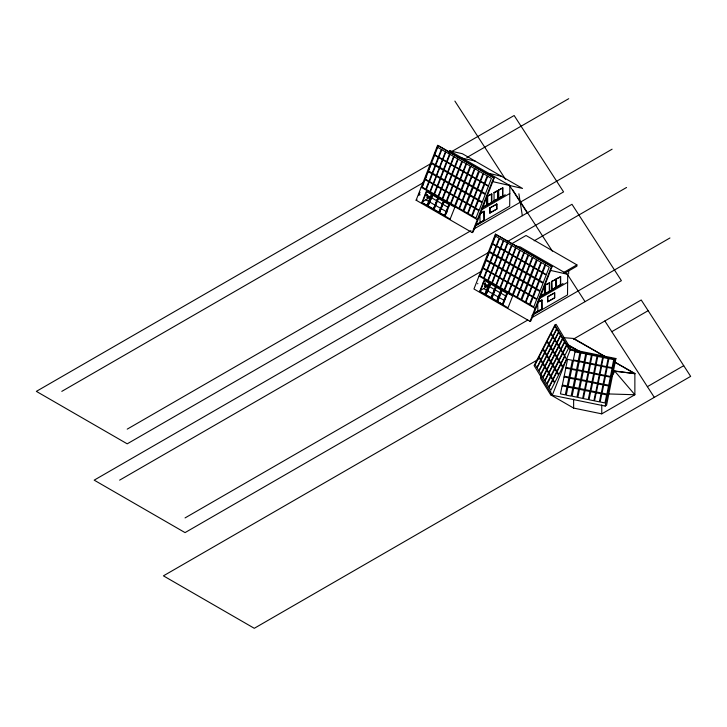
<?xml version="1.0" encoding="UTF-8"?>
<svg xmlns="http://www.w3.org/2000/svg" width="727" height="727" viewBox="0 0 727 727"><rect width="100%" height="100%" fill="white"/><g stroke="black" fill="none" stroke-linecap="round" stroke-linejoin="round"><path stroke-width="1.09" d="M514.861 245.717L520.268 246.953L567.696 274.333L567.523 294.926L532.055 315.4M615.914 358.529L606.563 405.284L605.218 406.066L552.275 395.261L534.091 365.554L554.901 325.051L556.119 324.342L571.204 349.414L615.914 358.529L614.878 359.129L570.168 350.005L554.901 325.051M605.218 406.066L614.878 359.129M422.423 186.121L423.632 182.995M425.24 178.824L426.449 175.698M428.857 169.446L430.875 164.238M434.092 155.896L435.7 151.734M436.909 148.608L438.117 145.482L494.215 177.861L476.503 223.716L473.068 232.077L472.214 232.595L416.117 200.207L437.563 145.382L438.117 145.482M483.473 266.564L484.682 263.438M487.099 257.185L489.107 251.969M490.716 247.807L492.733 242.591M493.533 240.51L495.55 235.303M552.047 266.645L534.336 312.492L530.901 320.861L530.047 321.37L473.949 288.982L495.396 234.158L552.047 266.645L495.396 234.158M472.214 232.595L493.66 177.77L494.215 177.861M530.047 321.37L551.493 266.545M448.95 152.77L449.713 150.825L462.381 153.724L522.531 188.447L492.579 181.596M430.975 196.753L432.147 193.809L426.558 190.81L421.878 202.606L427.467 205.596L430.193 198.716M422.378 202.66L427.058 190.865M432.147 193.809L431.647 193.755L426.967 205.55L421.496 202.306M447.632 208.876L444.906 215.755L427.939 206.041L433.056 194.3L438.145 197.235L433.465 209.031L438.145 197.235M427.939 206.041L433.056 194.3M441.943 205.477L443.888 200.561L438.336 197.58L433.655 209.367L439.217 212.357L441.162 207.449M434.128 209.421L438.799 197.626M443.888 200.561L438.744 212.311L439.217 212.357M449.113 203.914L444.433 215.71L439.344 212.766L444.024 200.979L449.577 203.96L448.414 206.913M450.177 219.018L454.848 207.231L449.759 204.287L445.088 216.083L450.113 219.018M479.711 291.391L485.3 294.38L479.711 291.391L484.391 279.595L489.98 282.585M480.211 291.445L484.891 279.65M484.8 294.326L489.48 282.53L484.391 279.595M485.691 293.399L489.589 283.566M485.772 294.826L490.889 283.076L495.978 286.011L491.298 297.806L485.772 294.826L502.684 304.568M486.209 294.871L490.889 283.076M490.861 297.761L495.978 286.011M496.168 286.356L491.488 298.152L497.05 301.142L496.577 301.087L501.257 289.291L496.168 286.356L500.876 288.855M491.961 298.197L496.632 286.411M497.441 300.151L501.33 290.327M497.177 301.551L502.739 304.54L497.177 301.551L501.857 289.755L507.41 292.745M497.65 301.596L502.321 289.8M502.266 304.486L506.946 292.69L501.857 289.755M503.129 303.55L507.019 293.726M507.591 293.072L502.92 304.858L508.009 307.803L512.68 296.007L507.528 293.063M552.275 395.261L570.168 350.005M418.688 195.508L419.979 192.373M612.443 372.787L613.461 370.788L634.871 373.751L634.871 394.743L601.765 413.854L573.63 408.083L550.657 394.825L540.67 378.585L540.67 375.241M563.561 337.664L573.776 338.482L604.328 356.121L598.839 355.43M611.98 376.132L614.815 371.243L634.944 373.487L614.533 361.937M416.117 200.207L416.98 199.698M430.611 163.748L36.35 391.371L127.216 443.833L563.579 191.901L514.143 115.52L449.286 152.961M61.795 391.371L423.55 182.513M466.807 157.541L568.723 98.699M427.176 194.845L427.176 197.889L429.003 196.835M427.176 197.889L430.139 196.435M422.369 201.788L430.62 197.026M490.625 194.336L487.281 196.263L491.861 194.082L491.861 202.479L487.281 204.66M493.651 192.746L496.995 190.81M498.404 190.192L502.839 187.92L502.839 195.945L498.658 198.353L498.404 190.192L502.839 187.92M493.651 200.797L498.231 198.616L498.231 190.565L494.051 192.973L494.051 201.034L498.231 198.616M487.181 196.735L487.181 205.132L486.672 204.841L482.492 207.25L483.001 207.549M498.404 198.207L502.839 195.945M481.21 208.631L505.238 194.754M481.374 209.903L509.8 193.491M475.876 225.052L484.237 220.226L484.018 211.248L479.838 213.656L480.056 222.644M489.771 207.995L496.859 204.078L496.859 209.031L489.916 213.038L489.771 207.995L496.859 204.078M480.056 213.783L484.237 211.375M489.771 212.947L496.859 209.031M475.658 224.925L484.237 220.226M475.176 226.07L509.691 206.141L509.863 185.558L449.713 150.825M127.216 429.139L470.969 230.677M473.913 228.978L612.107 149.189M488.444 252.533L94.183 480.147L185.049 532.609L621.403 280.677L571.976 204.296L507.119 241.746M511.663 243.79L526.03 235.493L576.893 264.864L576.893 266.182L565.161 272.952M119.628 480.147L481.383 271.289M534.163 240.819L626.556 187.475M485.009 283.621L485.009 286.674L487.753 285.084M485.009 286.674L487.971 285.211M480.202 290.573L488.453 285.802M563.48 272.607L576.893 264.864M545.114 285.048L549.694 282.867L549.694 291.254L545.114 293.435L545.114 285.048L549.694 282.867M551.484 281.522L556.055 279.341L556.055 287.401L551.884 289.809L551.484 281.522L556.055 279.341M556.237 278.968L560.671 276.705L560.671 284.72L556.491 287.129L556.237 278.968L560.671 276.705M544.505 293.617L540.325 296.034L540.833 296.325L545.014 293.908L545.014 285.52L544.505 285.22L544.505 293.617L545.014 293.908M551.484 289.582L556.055 287.401M556.237 286.983L560.671 284.72M539.97 296.88L563.071 283.539M539.198 298.688L567.633 282.267M537.889 311.42L537.671 302.441L541.851 300.024L542.069 309.011L533.491 313.71M547.604 296.78L554.692 292.854L554.692 297.806L547.749 301.814L547.604 296.78L554.692 292.854M542.069 300.151L537.671 302.441M547.604 301.732L554.692 297.806M534.327 313.228L542.069 309.011M185.049 517.924L527.82 320.025M531.746 317.754L669.94 237.974M538.016 359.574L163.421 575.848L254.286 628.301L690.65 376.377L641.223 299.987L573.412 339.136M611.798 331.666L648.139 310.683M647.384 386.664L683.725 365.681M608.381 393.934L634.871 394.743L614.815 371.243L612.87 370.143M439.344 212.766L444.488 201.025L449.577 203.96M457.029 156.932L475.104 161.067M488.717 173.344L501.385 176.243M550.403 270.38L567.696 274.333M612.77 370.316L614.815 371.243L612.852 370.161M567.869 345.234L579.483 351.75M573.621 338.782L606.754 357.53M567.124 344.253L579.773 351.414M437.563 145.382L493.66 177.77M491.861 194.082L491.461 193.855L491.461 202.251M421.242 187.275L477.339 219.663M432.62 194.254L437.699 197.19M438.336 197.58L443.425 200.516M426.558 190.81L431.647 193.755M426.794 191.719L449.059 204.569M425.24 194.118L448.459 207.522M425.831 199.789L447.123 212.084M428.376 206.095L433.465 209.031M545.114 293.435L545.514 293.672L545.514 285.275M479.075 276.051L535.172 308.439M490.443 283.03L495.532 285.965M484.627 280.495L506.892 293.354M483.073 282.903L506.283 296.298M614.515 362.001L634.871 373.751M483.664 288.574L503.993 300.306M566.978 344.398L579.501 351.695M604.873 320.98L654.309 397.36M512.717 189.865L552.375 251.142M567.714 274.851L585.062 301.66M454.884 101.089L505.51 179.324M509.182 184.985L527.229 212.884M518.896 193.791L522.331 215.71M601.765 404.912L601.765 413.854M573.63 399.123L573.63 408.083M568.668 270.408L568.668 273.77M560.417 276.56L560.417 284.575M556.491 279.113L556.491 287.129M555.655 279.113L555.655 287.165M554.547 292.772L554.547 297.725M551.884 281.749L551.884 289.809M550.657 391.435L550.657 394.825M549.294 282.63L549.294 291.027M547.749 296.861L547.749 301.814M541.851 300.024L541.851 308.884M540.833 294.226L540.833 296.325M502.584 187.775L502.584 195.79M498.658 190.338L498.658 198.353M497.831 191.337L497.831 198.389M496.714 203.996L496.714 208.94M489.916 208.086L489.916 213.038M487.681 196.499L487.681 204.896M486.672 196.444L486.672 204.841M485.227 282.73L485.227 286.801M484.018 211.248L484.018 220.099M477.739 283.357L477.739 283.821M427.394 194.972L427.394 198.017M419.906 194.582L419.906 195.045M562.098 385.828L560.444 393.88L565.297 394.87L566.942 386.809L562.098 385.828M567.551 359.338L565.897 367.389L570.75 368.38L572.394 360.319L567.551 359.338M564.034 376.931L562.38 384.992L567.233 385.982L568.877 377.922L564.034 376.931M565.824 368.089L564.179 376.15L569.023 377.14L570.668 369.08L565.824 368.089M575.012 351.841L573.358 359.901L578.21 360.892L579.855 352.831L575.012 351.841M567.905 387.091L566.251 395.152L571.104 396.133L572.749 388.082L567.905 387.091M569.841 378.204L568.187 386.255L573.03 387.246L574.684 379.185L569.841 378.204M571.631 369.361L569.977 377.413L574.83 378.403L576.475 370.343L571.631 369.361M573.358 360.601L571.704 368.662L576.556 369.643L578.201 361.592L573.358 360.601M580.864 352.886L579.21 360.946L584.063 361.937L585.708 353.876L580.864 352.886M573.757 388.136L572.104 396.197L576.947 397.178L578.601 389.127L573.757 388.136M575.684 379.249L574.039 387.3L578.883 388.291L580.537 380.239L575.684 379.249M577.483 370.406L575.829 378.458L580.682 379.449L582.327 371.388L577.483 370.406M579.201 361.646L577.556 369.707L582.4 370.688L584.054 362.637L579.201 361.646M579.474 389.345L577.82 397.405L582.672 398.396L584.317 390.335L579.474 389.345M586.58 354.104L584.926 362.155L589.779 363.146L591.424 355.094L586.58 354.104M581.409 380.457L579.755 388.518L584.599 389.499L586.253 381.448L581.409 380.457M583.199 371.615L581.555 379.676L586.398 380.657L588.043 372.606L583.199 371.615M584.926 362.855L583.272 370.915L588.125 371.906L589.77 363.845L584.926 362.855M592.16 355.285L590.515 363.346L595.358 364.327L597.012 356.275L592.16 355.285M585.053 390.535L583.408 398.587L588.252 399.577L589.897 391.517L585.053 390.535M590.506 364.045L588.861 372.097L593.705 373.087L595.349 365.027L590.506 364.045M586.989 381.639L585.344 389.699L590.188 390.69L591.833 382.629L586.989 381.639M588.779 372.797L587.134 380.857L591.978 381.848L593.632 373.787L588.779 372.797M597.794 356.439L596.14 364.5L600.984 365.49L602.638 357.43L597.794 356.439M590.678 391.689L589.034 399.741L593.877 400.731L595.531 392.68L590.678 391.689M596.131 365.199L594.486 373.251L599.33 374.241L600.984 366.19L596.131 365.199M592.614 382.802L590.969 390.853L595.813 391.844L597.467 383.783L592.614 382.802M594.413 373.96L592.759 382.011L597.603 383.002L599.257 374.941L594.413 373.96M603.283 357.566L601.638 365.626L606.482 366.617L608.126 358.556L603.283 357.566M596.176 392.816L594.532 400.877L599.375 401.858L601.02 393.807L596.176 392.816M601.629 366.326L599.975 374.387L604.828 375.368L606.472 367.317L601.629 366.326M598.112 383.929L596.458 391.98L601.311 392.971L602.956 384.919L598.112 383.929M599.902 375.087L598.257 383.138L603.101 384.129L604.755 376.077L599.902 375.087M608.881 358.656L607.236 366.708L612.079 367.698L613.724 359.638L608.881 358.656M601.774 393.898L600.12 401.958L604.973 402.949L606.618 394.888L601.774 393.898M603.71 385.01L602.056 393.071L606.909 394.052L608.554 386.001L603.71 385.01M605.5 376.168L603.855 384.229L608.699 385.21L610.344 377.159L605.5 376.168M607.227 367.408L605.573 375.468L610.426 376.459L612.07 368.398L607.227 367.408M425.095 179.596L422.178 187.093L425.813 189.193L428.73 181.695L425.095 179.596M434.601 155.215L431.674 162.703L435.309 164.802L438.236 157.314L434.601 155.215M437.645 147.345L434.728 154.833L438.363 156.932L441.28 149.444L437.645 147.345M428.294 171.69L425.377 179.187L429.012 181.287L431.929 173.789L428.294 171.69M431.447 163.475L428.53 170.963L432.165 173.062L435.082 165.574L431.447 163.475M429.248 181.95L426.331 189.447L429.966 191.546L432.883 184.049L429.248 181.95M438.744 157.568L435.827 165.065L439.462 167.155L442.38 159.667L438.744 157.568M441.798 149.698L438.881 157.186L442.516 159.286L445.433 151.798L441.798 149.698M432.447 174.053L429.53 181.541L433.165 183.64L436.082 176.143L432.447 174.053M435.6 165.829L432.683 173.326L436.318 175.425L439.235 167.928L435.6 165.829M433.301 184.267L430.384 191.755L434.019 193.855L436.936 186.366L433.301 184.267M439.653 168.137L436.736 175.634L440.371 177.733L443.288 170.236L439.653 168.137M442.798 159.876L439.88 167.374L443.515 169.473L446.433 161.976L442.798 159.876M445.851 152.007L442.934 159.504L446.569 161.603L449.486 154.106L445.851 152.007M436.5 176.361L433.583 183.849L437.218 185.948L440.135 178.46L436.5 176.361M437.454 186.621L434.537 194.109L438.172 196.208L441.089 188.72L437.454 186.621M446.951 162.239L444.033 169.727L447.668 171.826L450.586 164.329L446.951 162.239M450.004 154.36L447.087 161.857L450.713 163.957L453.639 156.459L450.004 154.36M440.653 178.715L437.727 186.212L441.362 188.311L444.288 180.814L440.653 178.715M443.806 170.5L440.88 177.988L444.515 180.087L447.441 172.599L443.806 170.5M441.489 189.065L438.572 196.563L442.207 198.662L445.124 191.165L441.489 189.065M447.841 172.944L444.924 180.441L448.559 182.541L451.476 175.043L447.841 172.944M450.985 164.684L448.068 172.181L451.703 174.28L454.62 166.783L450.985 164.684M454.039 156.814L451.122 164.311L454.757 166.401L457.674 158.913L454.039 156.814M444.688 181.168L441.771 188.656L445.406 190.756L448.323 183.268L444.688 181.168M445.642 191.428L442.725 198.916L446.36 201.015L449.277 193.527L445.642 191.428M451.994 175.298L449.068 182.795L452.703 184.894L455.629 177.397L451.994 175.298M455.138 167.037L452.221 174.535L455.856 176.634L458.773 169.137L455.138 167.037M458.192 159.168L455.275 166.665L458.901 168.764L461.827 161.267L458.192 159.168M448.841 183.522L445.915 191.01L449.55 193.109L452.476 185.621L448.841 183.522M449.849 193.809L446.932 201.306L450.567 203.406L453.484 195.908L449.849 193.809M453.048 185.903L450.122 193.4L453.757 195.499L456.683 188.002L453.048 185.903M456.202 177.688L453.275 185.185L456.91 187.275L459.837 179.787L456.202 177.688M459.346 169.427L456.429 176.915L460.064 179.015L462.981 171.527L459.346 169.427M462.399 161.558L459.482 169.046L463.108 171.145L466.034 163.657L462.399 161.558M454.002 196.163L451.076 203.66L454.711 205.759L457.628 198.262L454.002 196.163M460.345 180.042L457.428 187.539L461.063 189.638L463.98 182.141L460.345 180.042M463.499 171.781L460.573 179.278L464.208 181.377L467.134 173.88L463.499 171.781M466.543 163.911L463.626 171.399L467.261 173.499L470.178 166.01L466.543 163.911M457.192 188.266L454.275 195.754L457.91 197.853L460.827 190.365L457.192 188.266M458.292 198.689L455.375 206.177L459.01 208.276L461.927 200.788L458.292 198.689M467.788 174.298L464.871 181.795L468.506 183.895L471.423 176.397L467.788 174.298M470.842 166.428L467.924 173.926L471.559 176.025L474.477 168.528L470.842 166.428M461.491 190.783L458.573 198.28L462.208 200.37L465.126 192.882L461.491 190.783M464.644 182.568L461.727 190.056L465.362 192.155L468.279 184.667L464.644 182.568M462.445 201.043L459.528 208.54L463.163 210.63L466.08 203.142L462.445 201.043M471.941 176.661L469.024 184.149L472.659 186.248L475.576 178.76L471.941 176.661M474.995 168.791L472.077 176.279L475.712 178.379L478.63 170.881L474.995 168.791M465.643 193.137L462.726 200.634L466.361 202.733L469.278 195.236L465.643 193.137M468.797 184.922L465.88 192.41L469.506 194.509L472.432 187.021L468.797 184.922M466.861 203.633L463.944 211.13L467.579 213.229L470.496 205.732L466.861 203.633M473.213 187.511L470.296 195L473.931 197.099L476.848 189.611L473.213 187.511M476.358 179.251L473.441 186.739L477.076 188.838L479.993 181.35L476.358 179.251M479.411 171.381L476.494 178.869L480.129 180.968L483.046 173.48L479.411 171.381M470.06 195.727L467.143 203.224L470.778 205.323L473.695 197.826L470.06 195.727M471.014 205.986L468.088 213.484L471.723 215.583L474.649 208.086L471.014 205.986M477.366 189.865L474.44 197.362L478.075 199.452L480.992 191.964L477.366 189.865M480.511 181.605L477.594 189.093L481.229 191.192L484.146 183.704L480.511 181.605M483.564 173.735L480.638 181.223L484.273 183.322L487.199 175.834L483.564 173.735M474.213 198.089L471.287 205.577L474.922 207.677L477.848 200.179L474.213 198.089M475.222 208.531L472.305 216.019L475.94 218.118L478.857 210.621L475.222 208.531M481.574 192.401L478.657 199.898L482.292 201.997L485.209 194.5L481.574 192.401M484.718 184.14L481.801 191.637L485.436 193.736L488.353 186.239L484.718 184.14M487.772 176.27L484.854 183.767L488.489 185.867L491.407 178.369L487.772 176.27M478.421 200.625L475.503 208.113L479.138 210.212L482.056 202.724L478.421 200.625M482.928 268.372L480.011 275.869L483.646 277.968L486.563 270.471L482.928 268.372M489.28 252.251L486.363 259.748L489.998 261.847L492.915 254.35L489.28 252.251M492.433 243.99L489.507 251.487L493.142 253.587L496.068 246.089L492.433 243.99M495.478 236.121L492.561 243.618L496.196 245.708L499.113 238.22L495.478 236.121M486.127 260.475L483.21 267.963L486.845 270.062L489.762 262.574L486.127 260.475M487.081 270.735L484.164 278.223L487.799 280.322L490.716 272.834L487.081 270.735M493.433 254.604L490.516 262.102L494.151 264.201L497.068 256.704L493.433 254.604M496.577 246.344L493.66 253.841L497.295 255.94L500.212 248.443L496.577 246.344M499.631 238.474L496.714 245.971L500.349 248.071L503.266 240.573L499.631 238.474M490.28 262.829L487.363 270.317L490.998 272.416L493.915 264.928L490.28 262.829M503.684 240.791L500.767 248.28L504.402 250.379L507.319 242.882L503.684 240.791M491.134 273.043L488.217 280.54L491.852 282.63L494.769 275.142L491.134 273.043M494.333 265.137L491.416 272.634L495.051 274.733L497.968 267.236L494.333 265.137M497.486 256.922L494.569 264.41L498.204 266.509L501.121 259.021L497.486 256.922M500.63 248.661L497.713 256.149L501.348 258.249L504.265 250.76L500.63 248.661M495.287 275.397L492.37 282.894L495.996 284.993L498.922 277.496L495.287 275.397M498.486 267.491L495.56 274.988L499.195 277.087L502.121 269.59L498.486 267.491M501.639 259.275L498.713 266.773L502.348 268.863L505.274 261.375L501.639 259.275M504.783 251.015L501.866 258.503L505.501 260.602L508.418 253.114L504.783 251.015M507.837 243.145L504.911 250.633L508.546 252.732L511.472 245.244L507.837 243.145M499.322 277.85L496.405 285.338L500.04 287.438L502.957 279.95L499.322 277.85M508.818 253.459L505.901 260.957L509.536 263.056L512.453 255.559L508.818 253.459M511.872 245.59L508.955 253.087L512.59 255.186L515.507 247.689L511.872 245.59M502.521 269.944L499.603 277.441L503.238 279.531L506.156 272.043L502.521 269.944M505.674 261.729L502.757 269.217L506.392 271.316L509.309 263.819L505.674 261.729M516.025 247.943L513.098 255.441L516.733 257.54L519.66 250.043L516.025 247.943M503.475 280.204L500.558 287.701L504.184 289.791L507.11 282.303L503.475 280.204M506.674 272.298L503.747 279.795L507.382 281.894L510.309 274.397L506.674 272.298M509.827 264.083L506.901 271.571L510.536 273.67L513.462 266.182L509.827 264.083M512.971 255.822L510.054 263.31L513.689 265.41L516.606 257.921L512.971 255.822M507.682 282.594L504.765 290.082L508.391 292.181L511.317 284.684L507.682 282.594M517.179 258.203L514.262 265.7L517.897 267.8L520.814 260.302L517.179 258.203M520.232 250.333L517.306 257.831L520.941 259.93L523.867 252.433L520.232 250.333M510.881 274.688L507.955 282.176L511.59 284.275L514.516 276.787L510.881 274.688M514.034 266.464L511.108 273.961L514.743 276.06L517.669 268.563L514.034 266.464M511.826 284.948L508.909 292.436L512.544 294.535L515.461 287.047L511.826 284.948M521.332 260.557L518.406 268.054L522.041 270.153L524.967 262.656L521.332 260.557M524.376 252.687L521.459 260.184L525.094 262.283L528.011 254.786L524.376 252.687M515.025 277.042L512.108 284.53L515.743 286.629L518.66 279.141L515.025 277.042M518.178 268.826L515.261 276.315L518.896 278.414L521.813 270.917L518.178 268.826M516.125 287.465L513.207 294.962L516.842 297.061L519.76 289.564L516.125 287.465M522.477 271.344L519.56 278.832L523.195 280.931L526.112 273.443L522.477 271.344M525.621 263.083L522.704 270.571L526.339 272.67L529.256 265.182L525.621 263.083M528.674 255.213L525.757 262.701L529.392 264.801L532.309 257.313L528.674 255.213M519.323 279.559L516.406 287.056L520.041 289.155L522.958 281.658L519.323 279.559M520.278 289.819L517.36 297.316L520.995 299.415L523.913 291.918L520.278 289.819M526.63 273.697L523.704 281.195L527.339 283.294L530.265 275.797L526.63 273.697M529.774 265.437L526.857 272.934L530.492 275.024L533.409 267.536L529.774 265.437M532.827 257.567L529.91 265.055L533.536 267.154L536.462 259.666L532.827 257.567M523.476 281.922L520.55 289.41L524.185 291.509L527.111 284.012L523.476 281.922M524.694 292.408L521.777 299.906L525.412 302.005L528.329 294.508L524.694 292.408M534.191 268.027L531.273 275.524L534.908 277.623L537.826 270.126L534.191 268.027M537.244 260.157L534.327 267.645L537.962 269.744L540.879 262.256L537.244 260.157M527.893 284.511L524.976 292L528.611 294.099L531.528 286.611L527.893 284.511M531.046 276.287L528.129 283.784L531.755 285.884L534.681 278.386L531.046 276.287M541.397 262.511L538.471 270.008L542.106 272.107L545.023 264.61L541.397 262.511M528.847 294.771L525.921 302.259L529.556 304.359L532.482 296.87L528.847 294.771M532.037 286.865L529.12 294.353L532.755 296.452L535.672 288.964L532.037 286.865M535.19 278.641L532.273 286.138L535.908 288.237L538.825 280.74L535.19 278.641M538.343 270.38L535.417 277.878L539.052 279.977L541.978 272.48L538.343 270.38M545.604 265.046L542.687 272.543L546.322 274.642L549.239 267.145L545.604 265.046M533.055 297.307L530.137 304.795L533.772 306.894L536.69 299.406L533.055 297.307M536.253 289.401L533.336 296.898L536.971 298.997L539.888 291.5L536.253 289.401M539.407 281.185L536.49 288.674L540.125 290.773L543.042 283.285L539.407 281.185M542.551 272.925L539.634 280.413L543.269 282.512L546.186 275.015L542.551 272.925M550.912 333.729L547.186 341.036L548.894 343.835L552.62 336.528L550.912 333.729M554.819 326.032L551.093 333.339L552.811 336.138L556.528 328.831L554.819 326.032M538.88 357.466L535.163 364.772L536.871 367.571L540.597 360.265L538.88 357.466M542.896 349.578L539.17 356.884L540.888 359.683L544.614 352.377L542.896 349.578M546.94 341.681L543.214 348.987L544.932 351.786L548.658 344.48L546.94 341.681M552.874 336.892L549.149 344.198L550.857 346.997L554.583 339.691L552.874 336.892M556.782 329.204L553.056 336.501L554.774 339.3L558.5 331.994L556.782 329.204M540.852 360.628L537.126 367.935L538.834 370.734L542.56 363.427L540.852 360.628M544.868 352.74L541.142 360.047L542.851 362.846L546.577 355.539L544.868 352.74M548.912 344.843L545.186 352.15L546.895 354.949L550.621 347.642L548.912 344.843M554.846 340.072L551.121 347.379L552.829 350.178L556.555 342.871L554.846 340.072M558.754 332.375L555.028 339.682L556.746 342.481L560.472 335.174L558.754 332.375M542.824 363.809L539.098 371.115L540.806 373.905L544.532 366.608L542.824 363.809M546.84 355.921L543.114 363.227L544.823 366.026L548.549 358.72L546.84 355.921M550.884 348.024L547.158 355.33L548.867 358.129L552.593 350.823L550.884 348.024M544.796 367.09L541.079 374.387L542.787 377.186L546.513 369.889L544.796 367.09M548.812 359.202L545.086 366.508L546.804 369.298L550.53 362.001L548.812 359.202M552.856 351.305L549.13 358.611L550.848 361.41L554.574 354.104L552.856 351.305M556.827 343.353L553.102 350.659L554.81 353.458L558.536 346.152L556.827 343.353M560.735 335.656L557.009 342.962L558.727 345.761L562.444 338.455L560.735 335.656M546.84 370.37L543.114 377.676L544.823 380.475L548.549 373.169L546.84 370.37M550.857 362.491L547.131 369.789L548.84 372.587L552.565 365.281L550.857 362.491M554.901 354.594L551.175 361.901L552.883 364.69L556.609 357.393L554.901 354.594M558.863 346.643L555.137 353.94L556.855 356.739L560.572 349.442L558.863 346.643M562.771 338.946L559.054 346.252L560.762 349.051L564.488 341.745L562.771 338.946M548.794 373.605L545.068 380.912L546.777 383.711L550.503 376.404L548.794 373.605M552.811 365.717L549.085 373.024L550.793 375.823L554.519 368.516L552.811 365.717M556.846 357.829L553.129 365.127L554.837 367.926L558.563 360.628L556.846 357.829M560.817 349.878L557.091 357.175L558.799 359.974L562.525 352.668L560.817 349.878M564.725 342.181L560.999 349.487L562.716 352.286L566.442 344.98L564.725 342.181M550.848 376.931L547.131 384.238L548.84 387.037L552.565 379.73L550.848 376.931M554.865 369.043L551.139 376.35L552.856 379.149L556.582 371.842L554.865 369.043M558.909 361.146L555.183 368.453L556.9 371.252L560.626 363.945L558.909 361.146M562.88 353.195L559.154 360.501L560.862 363.3L564.588 355.994L562.88 353.195M566.787 345.498L563.062 352.804L564.779 355.603L568.496 348.297L566.787 345.498M564.843 356.457L561.117 363.764L562.825 366.553L566.551 359.256L564.843 356.457M552.82 380.185L549.094 387.491L550.802 390.29L554.528 382.984L552.82 380.185M556.837 372.306L553.111 379.603L554.819 382.402L558.545 375.096L556.837 372.306M560.88 364.409L557.155 371.715L558.863 374.514L562.589 367.208L560.88 364.409"/></g></svg>
